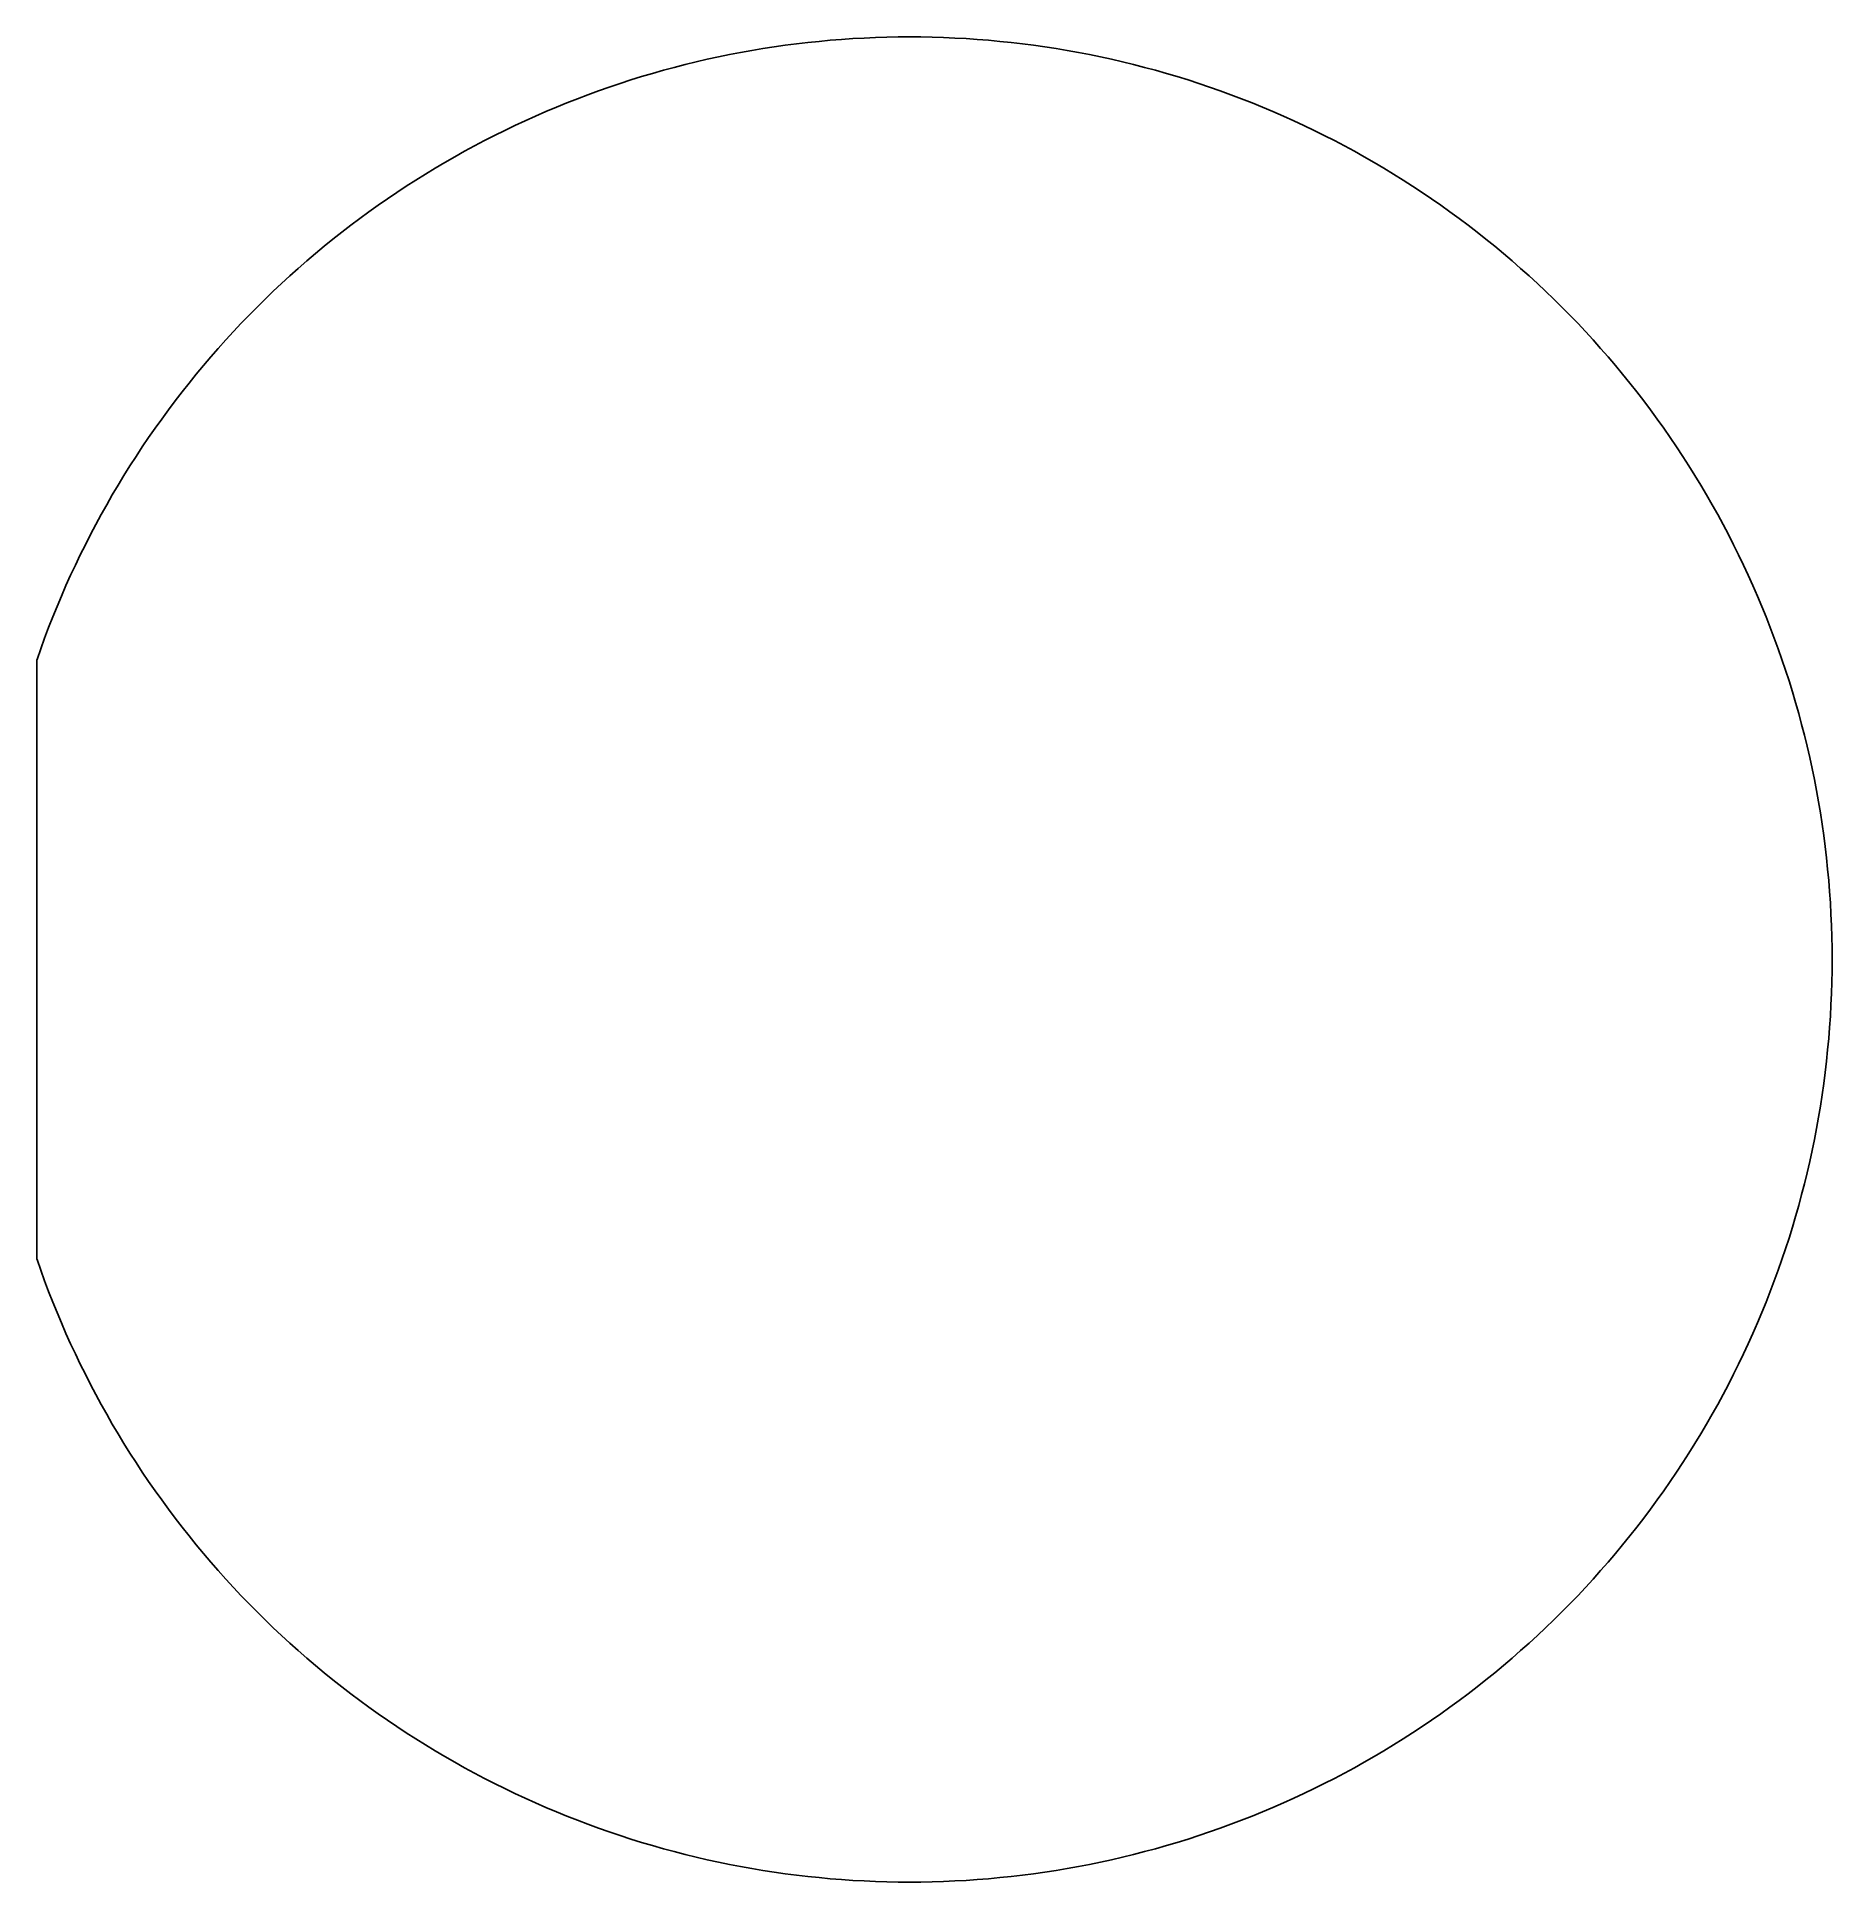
# Model space of a CAD drawing. Extents: x -47 to 50, y -50 to 50.
import ezdxf

# ---------------------------------------------------------------- set-up
doc = ezdxf.new("R2010")
doc.units = 0

msp = doc.modelspace()

# ---------------------------------------------------------------- linework, layer by layer
for p, q in [((0, 50), (-0.61357, 49.9962)), ((0.61357, 49.9962), (0, 50)), ((-9.7545, 49.0393), (-10.3556, 48.9159)), ((-9.15199, 49.1553), (-9.7545, 49.0393)), ((-8.54808, 49.2639), (-9.15199, 49.1553)), ((-7.9429, 49.3651), (-8.54808, 49.2639)), ((-7.33652, 49.4588), (-7.9429, 49.3651)), ((-6.72903, 49.5451), (-7.33652, 49.4588)), ((-6.12053, 49.624), (-6.72903, 49.5451)), ((-5.51111, 49.6953), (-6.12053, 49.624)), ((-4.90085, 49.7592), (-5.51111, 49.6953)), ((-4.28986, 49.8156), (-4.90085, 49.7592)), ((-3.67822, 49.8645), (-4.28986, 49.8156)), ((-3.06602, 49.9059), (-3.67822, 49.8645)), ((-2.45337, 49.9398), (-3.06602, 49.9059)), ((-1.84035, 49.9661), (-2.45337, 49.9398)), ((-1.22705, 49.9849), (-1.84035, 49.9661)), ((-0.61357, 49.9962), (-1.22705, 49.9849)), ((1.22705, 49.9849), (0.61357, 49.9962)), ((1.84035, 49.9661), (1.22705, 49.9849)), ((2.45337, 49.9398), (1.84035, 49.9661)), ((3.06602, 49.9059), (2.45337, 49.9398)), ((3.67822, 49.8645), (3.06602, 49.9059)), ((4.28986, 49.8156), (3.67822, 49.8645)), ((4.90085, 49.7592), (4.28986, 49.8156)), ((5.51111, 49.6953), (4.90085, 49.7592)), ((6.12053, 49.624), (5.51111, 49.6953)), ((6.72903, 49.5451), (6.12053, 49.624)), ((7.33652, 49.4588), (6.72903, 49.5451)), ((7.9429, 49.3651), (7.33652, 49.4588)), ((8.54808, 49.2639), (7.9429, 49.3651)), ((9.15199, 49.1553), (8.54808, 49.2639)), ((9.7545, 49.0393), (9.15199, 49.1553)), ((10.3556, 48.9159), (9.7545, 49.0393)), ((-13.926, 48.0215), (-14.5142, 47.847)), ((-13.3356, 48.1888), (-13.926, 48.0215)), ((-12.7433, 48.3488), (-13.3356, 48.1888)), ((-12.149, 48.5016), (-12.7433, 48.3488)), ((-11.5529, 48.647), (-12.149, 48.5016)), ((-10.955, 48.7851), (-11.5529, 48.647)), ((-10.3556, 48.9159), (-10.955, 48.7851)), ((10.955, 48.7851), (10.3556, 48.9159)), ((11.5529, 48.647), (10.955, 48.7851)), ((12.149, 48.5016), (11.5529, 48.647)), ((12.7433, 48.3488), (12.149, 48.5016)), ((13.3356, 48.1888), (12.7433, 48.3488)), ((13.926, 48.0215), (13.3356, 48.1888)), ((14.5142, 47.847), (13.926, 48.0215)), ((-16.8445, 47.0772), (-17.4209, 46.8669)), ((-16.2655, 47.2804), (-16.8445, 47.0772)), ((-15.6841, 47.4764), (-16.2655, 47.2804)), ((-15.1003, 47.6653), (-15.6841, 47.4764)), ((-14.5142, 47.847), (-15.1003, 47.6653)), ((15.1003, 47.6653), (14.5142, 47.847)), ((15.6841, 47.4764), (15.1003, 47.6653)), ((16.2655, 47.2804), (15.6841, 47.4764)), ((16.8445, 47.0772), (16.2655, 47.2804)), ((17.4209, 46.8669), (16.8445, 47.0772)), ((-19.1342, 46.194), (-19.6996, 45.9557)), ((-18.5659, 46.4253), (-19.1342, 46.194)), ((-17.9948, 46.6496), (-18.5659, 46.4253)), ((-17.4209, 46.8669), (-17.9948, 46.6496)), ((17.9948, 46.6496), (17.4209, 46.8669)), ((18.5659, 46.4253), (17.9948, 46.6496)), ((19.1342, 46.194), (18.5659, 46.4253)), ((19.6996, 45.9557), (19.1342, 46.194)), ((-21.3777, 45.1995), (-21.9308, 44.9337)), ((-20.8215, 45.4584), (-21.3777, 45.1995)), ((-20.2621, 45.7105), (-20.8215, 45.4584)), ((-19.6996, 45.9557), (-20.2621, 45.7105)), ((20.2621, 45.7105), (19.6996, 45.9557)), ((20.8215, 45.4584), (20.2621, 45.7105)), ((21.3777, 45.1995), (20.8215, 45.4584)), ((21.9308, 44.9337), (21.3777, 45.1995)), ((-23.5698, 44.0961), (-24.1092, 43.8035)), ((-23.0269, 44.382), (-23.5698, 44.0961)), ((-22.4806, 44.6612), (-23.0269, 44.382)), ((-21.9308, 44.9337), (-22.4806, 44.6612)), ((22.4806, 44.6612), (21.9308, 44.9337)), ((23.0269, 44.382), (22.4806, 44.6612)), ((23.5698, 44.0961), (23.0269, 44.382)), ((24.1092, 43.8035), (23.5698, 44.0961)), ((-25.1769, 43.1986), (-25.7051, 42.8864)), ((-24.6449, 43.5043), (-25.1769, 43.1986)), ((-24.1092, 43.8035), (-24.6449, 43.5043)), ((24.6449, 43.5043), (24.1092, 43.8035)), ((25.1769, 43.1986), (24.6449, 43.5043)), ((25.7051, 42.8864), (25.1769, 43.1986)), ((-26.7499, 42.2427), (-27.2662, 41.9112)), ((-26.2295, 42.5677), (-26.7499, 42.2427)), ((-25.7051, 42.8864), (-26.2295, 42.5677)), ((26.2295, 42.5677), (25.7051, 42.8864)), ((26.7499, 42.2427), (26.2295, 42.5677)), ((27.2662, 41.9112), (26.7499, 42.2427)), ((-28.2866, 41.2295), (-28.7904, 40.8792)), ((-27.7785, 41.5735), (-28.2866, 41.2295)), ((-27.2662, 41.9112), (-27.7785, 41.5735)), ((27.7785, 41.5735), (27.2662, 41.9112)), ((28.2866, 41.2295), (27.7785, 41.5735)), ((28.7904, 40.8792), (28.2866, 41.2295)), ((-29.785, 40.1604), (-30.2755, 39.7918)), ((-29.2899, 40.5229), (-29.785, 40.1604)), ((-28.7904, 40.8792), (-29.2899, 40.5229)), ((29.2899, 40.5229), (28.7904, 40.8792)), ((29.785, 40.1604), (29.2899, 40.5229)), ((30.2755, 39.7918), (29.785, 40.1604)), ((-31.243, 39.0368), (-31.7197, 38.6505)), ((-30.7616, 39.4173), (-31.243, 39.0368)), ((-30.2755, 39.7918), (-30.7616, 39.4173)), ((30.7616, 39.4173), (30.2755, 39.7918)), ((31.243, 39.0368), (30.7616, 39.4173)), ((31.7197, 38.6505), (31.243, 39.0368)), ((-32.1916, 38.2584), (-32.6586, 37.8604)), ((-31.7197, 38.6505), (-32.1916, 38.2584)), ((32.1916, 38.2584), (31.7197, 38.6505)), ((32.6586, 37.8604), (32.1916, 38.2584)), ((-33.5779, 37.0475), (-34.03, 36.6327)), ((-33.1208, 37.4568), (-33.5779, 37.0475)), ((-32.6586, 37.8604), (-33.1208, 37.4568)), ((33.1208, 37.4568), (32.6586, 37.8604)), ((33.5779, 37.0475), (33.1208, 37.4568)), ((34.03, 36.6327), (33.5779, 37.0475)), ((-34.477, 36.2123), (-34.9188, 35.7865)), ((-34.03, 36.6327), (-34.477, 36.2123)), ((34.477, 36.2123), (34.03, 36.6327)), ((34.9188, 35.7865), (34.477, 36.2123)), ((-35.3553, 35.3553), (-35.7865, 34.9188)), ((-34.9188, 35.7865), (-35.3553, 35.3553)), ((35.3553, 35.3553), (34.9188, 35.7865)), ((35.7865, 34.9188), (35.3553, 35.3553)), ((-36.6327, 34.03), (-37.0475, 33.5779)), ((-36.2123, 34.477), (-36.6327, 34.03)), ((-35.7865, 34.9188), (-36.2123, 34.477)), ((36.2123, 34.477), (35.7865, 34.9188)), ((36.6327, 34.03), (36.2123, 34.477)), ((37.0475, 33.5779), (36.6327, 34.03)), ((-37.4568, 33.1208), (-37.8604, 32.6586)), ((-37.0475, 33.5779), (-37.4568, 33.1208)), ((37.4568, 33.1208), (37.0475, 33.5779)), ((37.8604, 32.6586), (37.4568, 33.1208)), ((-38.2584, 32.1916), (-38.6505, 31.7197)), ((-37.8604, 32.6586), (-38.2584, 32.1916)), ((38.2584, 32.1916), (37.8604, 32.6586)), ((38.6505, 31.7197), (38.2584, 32.1916)), ((-39.0368, 31.243), (-39.4173, 30.7616)), ((-38.6505, 31.7197), (-39.0368, 31.243)), ((39.0368, 31.243), (38.6505, 31.7197)), ((39.4173, 30.7616), (39.0368, 31.243)), ((-39.7918, 30.2755), (-40.1604, 29.785)), ((-39.4173, 30.7616), (-39.7918, 30.2755)), ((39.7918, 30.2755), (39.4173, 30.7616)), ((40.1604, 29.785), (39.7918, 30.2755)), ((-40.5229, 29.2899), (-40.8792, 28.7904)), ((-40.1604, 29.785), (-40.5229, 29.2899)), ((40.5229, 29.2899), (40.1604, 29.785)), ((40.8792, 28.7904), (40.5229, 29.2899)), ((-41.2295, 28.2866), (-41.5735, 27.7785)), ((-40.8792, 28.7904), (-41.2295, 28.2866)), ((41.2295, 28.2866), (40.8792, 28.7904)), ((41.5735, 27.7785), (41.2295, 28.2866)), ((-41.9112, 27.2662), (-42.2427, 26.7499)), ((-41.5735, 27.7785), (-41.9112, 27.2662)), ((41.9112, 27.2662), (41.5735, 27.7785)), ((42.2427, 26.7499), (41.9112, 27.2662)), ((-42.5677, 26.2295), (-42.8864, 25.7051)), ((-42.2427, 26.7499), (-42.5677, 26.2295)), ((42.5677, 26.2295), (42.2427, 26.7499)), ((42.8864, 25.7051), (42.5677, 26.2295)), ((-43.1986, 25.1769), (-43.5043, 24.6449)), ((-42.8864, 25.7051), (-43.1986, 25.1769)), ((43.1986, 25.1769), (42.8864, 25.7051)), ((43.5043, 24.6449), (43.1986, 25.1769)), ((-43.8035, 24.1092), (-44.0961, 23.5698)), ((-43.5043, 24.6449), (-43.8035, 24.1092)), ((43.8035, 24.1092), (43.5043, 24.6449)), ((44.0961, 23.5698), (43.8035, 24.1092)), ((-44.382, 23.0269), (-44.6612, 22.4806)), ((-44.0961, 23.5698), (-44.382, 23.0269)), ((44.382, 23.0269), (44.0961, 23.5698)), ((44.6612, 22.4806), (44.382, 23.0269)), ((-44.6612, 22.4806), (-44.9337, 21.9308)), ((44.9337, 21.9308), (44.6612, 22.4806)), ((-45.1995, 21.3777), (-45.4584, 20.8215)), ((-44.9337, 21.9308), (-45.1995, 21.3777)), ((45.1995, 21.3777), (44.9337, 21.9308)), ((45.4584, 20.8215), (45.1995, 21.3777)), ((-45.7105, 20.2621), (-45.9557, 19.6996)), ((-45.4584, 20.8215), (-45.7105, 20.2621)), ((45.7105, 20.2621), (45.4584, 20.8215)), ((45.9557, 19.6996), (45.7105, 20.2621)), ((-46.194, 19.1342), (-46.4253, 18.5659)), ((-45.9557, 19.6996), (-46.194, 19.1342)), ((46.194, 19.1342), (45.9557, 19.6996)), ((46.4253, 18.5659), (46.194, 19.1342)), ((-46.4253, 18.5659), (-46.6496, 17.9948)), ((46.6496, 17.9948), (46.4253, 18.5659)), ((-46.8669, 17.4209), (-47.0772, 16.8445)), ((-46.6496, 17.9948), (-46.8669, 17.4209)), ((46.8669, 17.4209), (46.6496, 17.9948)), ((47.0772, 16.8445), (46.8669, 17.4209)), ((-47.2804, 16.2655), (-47.2857, 16.2497)), ((-47.2857, 16.2497), (-47.2857, -16.2497)), ((-47.0772, 16.8445), (-47.2804, 16.2655)), ((47.2804, 16.2655), (47.0772, 16.8445)), ((47.4764, 15.6841), (47.2804, 16.2655)), ((47.6653, 15.1003), (47.4764, 15.6841)), ((47.847, 14.5142), (47.6653, 15.1003)), ((48.0215, 13.926), (47.847, 14.5142)), ((48.1888, 13.3356), (48.0215, 13.926)), ((48.3488, 12.7433), (48.1888, 13.3356)), ((48.5016, 12.149), (48.3488, 12.7433)), ((48.647, 11.5529), (48.5016, 12.149)), ((48.7851, 10.955), (48.647, 11.5529)), ((48.9159, 10.3556), (48.7851, 10.955)), ((49.0393, 9.7545), (48.9159, 10.3556)), ((49.1553, 9.15199), (49.0393, 9.7545)), ((49.2639, 8.54808), (49.1553, 9.15199)), ((49.3651, 7.9429), (49.2639, 8.54808)), ((49.4588, 7.33652), (49.3651, 7.9429)), ((49.5451, 6.72903), (49.4588, 7.33652)), ((49.624, 6.12053), (49.5451, 6.72903)), ((49.6953, 5.51111), (49.624, 6.12053)), ((49.7592, 4.90085), (49.6953, 5.51111)), ((49.8156, 4.28986), (49.7592, 4.90085)), ((49.8645, 3.67822), (49.8156, 4.28986)), ((49.9059, 3.06602), (49.8645, 3.67822)), ((49.9398, 2.45337), (49.9059, 3.06602)), ((49.9661, 1.84035), (49.9398, 2.45337)), ((49.9849, 1.22705), (49.9661, 1.84035)), ((49.9962, 0.61357), (49.9849, 1.22705)), ((50, 0), (49.9962, 0.61357)), ((49.9962, -0.61357), (50, 0)), ((49.9849, -1.22705), (49.9962, -0.61357)), ((49.9398, -2.45337), (49.9661, -1.84035)), ((49.9661, -1.84035), (49.9849, -1.22705)), ((49.9059, -3.06602), (49.9398, -2.45337)), ((49.8156, -4.28986), (49.8645, -3.67822)), ((49.8645, -3.67822), (49.9059, -3.06602)), ((49.6953, -5.51111), (49.7592, -4.90085)), ((49.7592, -4.90085), (49.8156, -4.28986)), ((49.624, -6.12053), (49.6953, -5.51111)), ((49.4588, -7.33652), (49.5451, -6.72903)), ((49.5451, -6.72903), (49.624, -6.12053)), ((49.2639, -8.54808), (49.3651, -7.9429)), ((49.3651, -7.9429), (49.4588, -7.33652)), ((49.1553, -9.15199), (49.2639, -8.54808)), ((48.9159, -10.3556), (49.0393, -9.7545)), ((49.0393, -9.7545), (49.1553, -9.15199)), ((48.647, -11.5529), (48.7851, -10.955)), ((48.7851, -10.955), (48.9159, -10.3556)), ((48.5016, -12.149), (48.647, -11.5529)), ((48.1888, -13.3356), (48.3488, -12.7433)), ((48.3488, -12.7433), (48.5016, -12.149)), ((47.847, -14.5142), (48.0215, -13.926)), ((48.0215, -13.926), (48.1888, -13.3356)), ((47.6653, -15.1003), (47.847, -14.5142)), ((47.2804, -16.2655), (47.4764, -15.6841)), ((47.4764, -15.6841), (47.6653, -15.1003)), ((-47.2857, -16.2497), (-47.2804, -16.2655)), ((-47.2804, -16.2655), (-47.0772, -16.8445)), ((-47.0772, -16.8445), (-46.8669, -17.4209)), ((46.8669, -17.4209), (47.0772, -16.8445)), ((47.0772, -16.8445), (47.2804, -16.2655)), ((-46.8669, -17.4209), (-46.6496, -17.9948)), ((-46.6496, -17.9948), (-46.4253, -18.5659)), ((46.4253, -18.5659), (46.6496, -17.9948)), ((46.6496, -17.9948), (46.8669, -17.4209)), ((-46.4253, -18.5659), (-46.194, -19.1342)), ((46.194, -19.1342), (46.4253, -18.5659)), ((-46.194, -19.1342), (-45.9557, -19.6996)), ((-45.9557, -19.6996), (-45.7105, -20.2621)), ((45.7105, -20.2621), (45.9557, -19.6996)), ((45.9557, -19.6996), (46.194, -19.1342)), ((-45.7105, -20.2621), (-45.4584, -20.8215)), ((-45.4584, -20.8215), (-45.1995, -21.3777)), ((45.1995, -21.3777), (45.4584, -20.8215)), ((45.4584, -20.8215), (45.7105, -20.2621)), ((-45.1995, -21.3777), (-44.9337, -21.9308)), ((-44.9337, -21.9308), (-44.6612, -22.4806)), ((44.6612, -22.4806), (44.9337, -21.9308)), ((44.9337, -21.9308), (45.1995, -21.3777)), ((-44.6612, -22.4806), (-44.382, -23.0269)), ((44.382, -23.0269), (44.6612, -22.4806)), ((-44.382, -23.0269), (-44.0961, -23.5698)), ((-44.0961, -23.5698), (-43.8035, -24.1092)), ((43.8035, -24.1092), (44.0961, -23.5698)), ((44.0961, -23.5698), (44.382, -23.0269)), ((-43.8035, -24.1092), (-43.5043, -24.6449)), ((-43.5043, -24.6449), (-43.1986, -25.1769)), ((43.1986, -25.1769), (43.5043, -24.6449)), ((43.5043, -24.6449), (43.8035, -24.1092)), ((-43.1986, -25.1769), (-42.8864, -25.7051)), ((-42.8864, -25.7051), (-42.5677, -26.2295)), ((42.5677, -26.2295), (42.8864, -25.7051)), ((42.8864, -25.7051), (43.1986, -25.1769)), ((-42.5677, -26.2295), (-42.2427, -26.7499)), ((-42.2427, -26.7499), (-41.9112, -27.2662)), ((41.9112, -27.2662), (42.2427, -26.7499)), ((42.2427, -26.7499), (42.5677, -26.2295)), ((-41.9112, -27.2662), (-41.5735, -27.7785)), ((-41.5735, -27.7785), (-41.2295, -28.2866)), ((41.2295, -28.2866), (41.5735, -27.7785)), ((41.5735, -27.7785), (41.9112, -27.2662)), ((-41.2295, -28.2866), (-40.8792, -28.7904)), ((-40.8792, -28.7904), (-40.5229, -29.2899)), ((40.5229, -29.2899), (40.8792, -28.7904)), ((40.8792, -28.7904), (41.2295, -28.2866)), ((-40.5229, -29.2899), (-40.1604, -29.785)), ((-40.1604, -29.785), (-39.7918, -30.2755)), ((39.7918, -30.2755), (40.1604, -29.785)), ((40.1604, -29.785), (40.5229, -29.2899)), ((-39.7918, -30.2755), (-39.4173, -30.7616)), ((-39.4173, -30.7616), (-39.0368, -31.243)), ((39.0368, -31.243), (39.4173, -30.7616)), ((39.4173, -30.7616), (39.7918, -30.2755)), ((-39.0368, -31.243), (-38.6505, -31.7197)), ((-38.6505, -31.7197), (-38.2584, -32.1916)), ((38.2584, -32.1916), (38.6505, -31.7197)), ((38.6505, -31.7197), (39.0368, -31.243)), ((-38.2584, -32.1916), (-37.8604, -32.6586)), ((-37.8604, -32.6586), (-37.4568, -33.1208)), ((37.4568, -33.1208), (37.8604, -32.6586)), ((37.8604, -32.6586), (38.2584, -32.1916)), ((-37.4568, -33.1208), (-37.0475, -33.5779)), ((-37.0475, -33.5779), (-36.6327, -34.03)), ((36.6327, -34.03), (37.0475, -33.5779)), ((37.0475, -33.5779), (37.4568, -33.1208)), ((-36.6327, -34.03), (-36.2123, -34.477)), ((-36.2123, -34.477), (-35.7865, -34.9188)), ((-35.7865, -34.9188), (-35.3553, -35.3553)), ((35.3553, -35.3553), (35.7865, -34.9188)), ((35.7865, -34.9188), (36.2123, -34.477)), ((36.2123, -34.477), (36.6327, -34.03)), ((-35.3553, -35.3553), (-34.9188, -35.7865)), ((-34.9188, -35.7865), (-34.477, -36.2123)), ((34.477, -36.2123), (34.9188, -35.7865)), ((34.9188, -35.7865), (35.3553, -35.3553)), ((-34.477, -36.2123), (-34.03, -36.6327)), ((-34.03, -36.6327), (-33.5779, -37.0475)), ((33.5779, -37.0475), (34.03, -36.6327)), ((34.03, -36.6327), (34.477, -36.2123)), ((-33.5779, -37.0475), (-33.1208, -37.4568)), ((-33.1208, -37.4568), (-32.6586, -37.8604)), ((-32.6586, -37.8604), (-32.1916, -38.2584)), ((32.1916, -38.2584), (32.6586, -37.8604)), ((32.6586, -37.8604), (33.1208, -37.4568)), ((33.1208, -37.4568), (33.5779, -37.0475)), ((-32.1916, -38.2584), (-31.7197, -38.6505)), ((-31.7197, -38.6505), (-31.243, -39.0368)), ((31.243, -39.0368), (31.7197, -38.6505)), ((31.7197, -38.6505), (32.1916, -38.2584)), ((-31.243, -39.0368), (-30.7616, -39.4173)), ((-30.7616, -39.4173), (-30.2755, -39.7918)), ((-30.2755, -39.7918), (-29.785, -40.1604)), ((29.785, -40.1604), (30.2755, -39.7918)), ((30.2755, -39.7918), (30.7616, -39.4173)), ((30.7616, -39.4173), (31.243, -39.0368)), ((-29.785, -40.1604), (-29.2899, -40.5229)), ((-29.2899, -40.5229), (-28.7904, -40.8792)), ((-28.7904, -40.8792), (-28.2866, -41.2295)), ((28.2866, -41.2295), (28.7904, -40.8792)), ((28.7904, -40.8792), (29.2899, -40.5229)), ((29.2899, -40.5229), (29.785, -40.1604)), ((-28.2866, -41.2295), (-27.7785, -41.5735)), ((-27.7785, -41.5735), (-27.2662, -41.9112)), ((-27.2662, -41.9112), (-26.7499, -42.2427)), ((26.7499, -42.2427), (27.2662, -41.9112)), ((27.2662, -41.9112), (27.7785, -41.5735)), ((27.7785, -41.5735), (28.2866, -41.2295)), ((-26.7499, -42.2427), (-26.2295, -42.5677)), ((-26.2295, -42.5677), (-25.7051, -42.8864)), ((-25.7051, -42.8864), (-25.1769, -43.1986)), ((25.1769, -43.1986), (25.7051, -42.8864)), ((25.7051, -42.8864), (26.2295, -42.5677)), ((26.2295, -42.5677), (26.7499, -42.2427)), ((-25.1769, -43.1986), (-24.6449, -43.5043)), ((-24.6449, -43.5043), (-24.1092, -43.8035)), ((-24.1092, -43.8035), (-23.5698, -44.0961)), ((23.5698, -44.0961), (24.1092, -43.8035)), ((24.1092, -43.8035), (24.6449, -43.5043)), ((24.6449, -43.5043), (25.1769, -43.1986)), ((-23.5698, -44.0961), (-23.0269, -44.382)), ((-23.0269, -44.382), (-22.4806, -44.6612)), ((-22.4806, -44.6612), (-21.9308, -44.9337)), ((-21.9308, -44.9337), (-21.3777, -45.1995)), ((21.3777, -45.1995), (21.9308, -44.9337)), ((21.9308, -44.9337), (22.4806, -44.6612)), ((22.4806, -44.6612), (23.0269, -44.382)), ((23.0269, -44.382), (23.5698, -44.0961)), ((-21.3777, -45.1995), (-20.8215, -45.4584)), ((-20.8215, -45.4584), (-20.2621, -45.7105)), ((-20.2621, -45.7105), (-19.6996, -45.9557)), ((-19.6996, -45.9557), (-19.1342, -46.194)), ((19.1342, -46.194), (19.6996, -45.9557)), ((19.6996, -45.9557), (20.2621, -45.7105)), ((20.2621, -45.7105), (20.8215, -45.4584)), ((20.8215, -45.4584), (21.3777, -45.1995)), ((-19.1342, -46.194), (-18.5659, -46.4253)), ((-18.5659, -46.4253), (-17.9948, -46.6496)), ((-17.9948, -46.6496), (-17.4209, -46.8669)), ((-17.4209, -46.8669), (-16.8445, -47.0772)), ((16.8445, -47.0772), (17.4209, -46.8669)), ((17.4209, -46.8669), (17.9948, -46.6496)), ((17.9948, -46.6496), (18.5659, -46.4253)), ((18.5659, -46.4253), (19.1342, -46.194)), ((-16.8445, -47.0772), (-16.2655, -47.2804)), ((-16.2655, -47.2804), (-15.6841, -47.4764)), ((-15.6841, -47.4764), (-15.1003, -47.6653)), ((-15.1003, -47.6653), (-14.5142, -47.847)), ((-14.5142, -47.847), (-13.926, -48.0215)), ((13.926, -48.0215), (14.5142, -47.847)), ((14.5142, -47.847), (15.1003, -47.6653)), ((15.1003, -47.6653), (15.6841, -47.4764)), ((15.6841, -47.4764), (16.2655, -47.2804)), ((16.2655, -47.2804), (16.8445, -47.0772)), ((-13.926, -48.0215), (-13.3356, -48.1888)), ((-13.3356, -48.1888), (-12.7433, -48.3488)), ((-12.7433, -48.3488), (-12.149, -48.5016)), ((-12.149, -48.5016), (-11.5529, -48.647)), ((-11.5529, -48.647), (-10.955, -48.7851)), ((-10.955, -48.7851), (-10.3556, -48.9159)), ((-10.3556, -48.9159), (-9.7545, -49.0393)), ((9.7545, -49.0393), (10.3556, -48.9159)), ((10.3556, -48.9159), (10.955, -48.7851)), ((10.955, -48.7851), (11.5529, -48.647)), ((11.5529, -48.647), (12.149, -48.5016)), ((12.149, -48.5016), (12.7433, -48.3488)), ((12.7433, -48.3488), (13.3356, -48.1888)), ((13.3356, -48.1888), (13.926, -48.0215)), ((-9.7545, -49.0393), (-9.15199, -49.1553)), ((-9.15199, -49.1553), (-8.54808, -49.2639)), ((-8.54808, -49.2639), (-7.9429, -49.3651)), ((-7.9429, -49.3651), (-7.33652, -49.4588)), ((-7.33652, -49.4588), (-6.72903, -49.5451)), ((-6.72903, -49.5451), (-6.12053, -49.624)), ((-6.12053, -49.624), (-5.51111, -49.6953)), ((-5.51111, -49.6953), (-4.90085, -49.7592)), ((-4.90085, -49.7592), (-4.28986, -49.8156)), ((-4.28986, -49.8156), (-3.67822, -49.8645)), ((-3.67822, -49.8645), (-3.06602, -49.9059)), ((-3.06602, -49.9059), (-2.45337, -49.9398)), ((-2.45337, -49.9398), (-1.84035, -49.9661)), ((-1.84035, -49.9661), (-1.22705, -49.9849)), ((-1.22705, -49.9849), (-0.61357, -49.9962)), ((-0.61357, -49.9962), (0, -50)), ((0, -50), (0.61357, -49.9962)), ((0.61357, -49.9962), (1.22705, -49.9849)), ((1.22705, -49.9849), (1.84035, -49.9661)), ((1.84035, -49.9661), (2.45337, -49.9398)), ((2.45337, -49.9398), (3.06602, -49.9059)), ((3.06602, -49.9059), (3.67822, -49.8645)), ((3.67822, -49.8645), (4.28986, -49.8156)), ((4.28986, -49.8156), (4.90085, -49.7592)), ((4.90085, -49.7592), (5.51111, -49.6953)), ((5.51111, -49.6953), (6.12053, -49.624)), ((6.12053, -49.624), (6.72903, -49.5451)), ((6.72903, -49.5451), (7.33652, -49.4588)), ((7.33652, -49.4588), (7.9429, -49.3651)), ((7.9429, -49.3651), (8.54808, -49.2639)), ((8.54808, -49.2639), (9.15199, -49.1553)), ((9.15199, -49.1553), (9.7545, -49.0393))]:
    msp.add_line(p, q)

doc.saveas('drawing.dxf')
